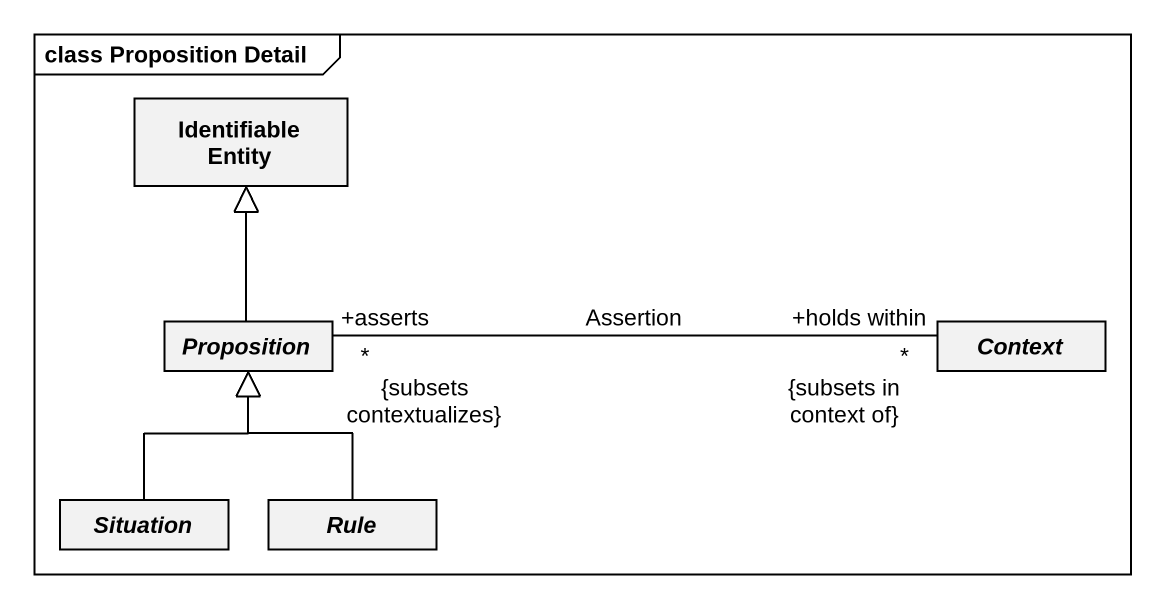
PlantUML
@startuml
mainframe class Proposition Detail
hide circle
hide empty members
class "Identifiable Entity" as Identifiable_Entity
abstract class Proposition
abstract class Context
abstract class Situation
abstract class Rule
Proposition -up-|> Identifiable_Entity
Context "+holds within\n*\n{subsets in context of}" -left- "+asserts\n*\n{subsets contextualizes}" Proposition : Assertion
Situation -up-|> Proposition
Rule -up-|> Proposition
@enduml
